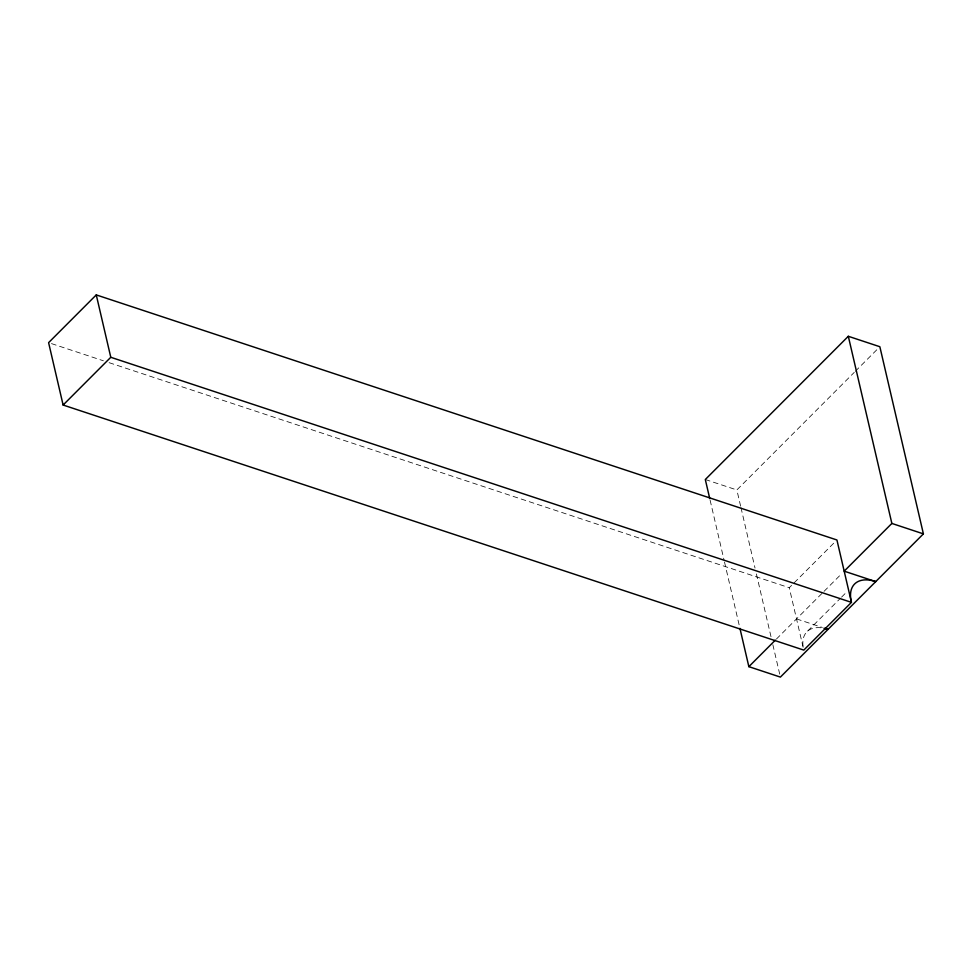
<?xml version="1.0" encoding="UTF-8"?>
<svg xmlns="http://www.w3.org/2000/svg" width="972" height="972" viewBox="0 0 972 972"><rect width="100%" height="100%" fill="white"/><g stroke="black" fill="none" stroke-linecap="round" stroke-linejoin="round"><path stroke-width="0.73" stroke-dasharray="4.86 3.65" d="M740.628 506.157L736.849 489.949L854.242 372.385M855.311 371.316L877.716 348.863M803.127 647.267L789.264 587.72L834.814 542.109M776.397 639.066L823.005 592.385M824.062 591.328L842.068 573.298M807.671 631.071L840.513 598.181M841.57 597.124L846.867 591.814M705.308 479.512L736.849 489.949M51.48 343.602L103.36 360.77M109.119 362.678L789.264 587.72M796.518 618.909L822.336 627.45M740.968 507.639L755.025 568.049M756.398 573.942L771.136 637.304M772.849 644.679L779.714 674.143M710.107 500.143L724.164 560.565M724.505 562.035L739.595 626.867M803.03 646.125A39.901 22.32 45 0 1 822.628 627.997"/><path stroke-width="1.46" d="M96.264 294.905L110.784 357.283L851.448 602.361L836.928 539.982L96.264 294.905L48.6 342.654L63.119 405.032L803.783 650.098L851.448 602.361A39.901 22.32 45 0 1 875.736 581.608L844.194 571.172L891.859 523.434L848.313 336.288L879.854 346.725L923.4 533.871L780.394 677.095L748.853 666.658L739.935 628.349M63.119 405.032L110.784 357.283M848.313 336.288L705.308 479.512L709.767 498.672M748.853 666.658L775.34 640.135M891.859 523.434L923.4 533.871M825.204 628.398L828.071 629.346A39.901 22.32 45 0 0 823.964 628.24"/></g></svg>
